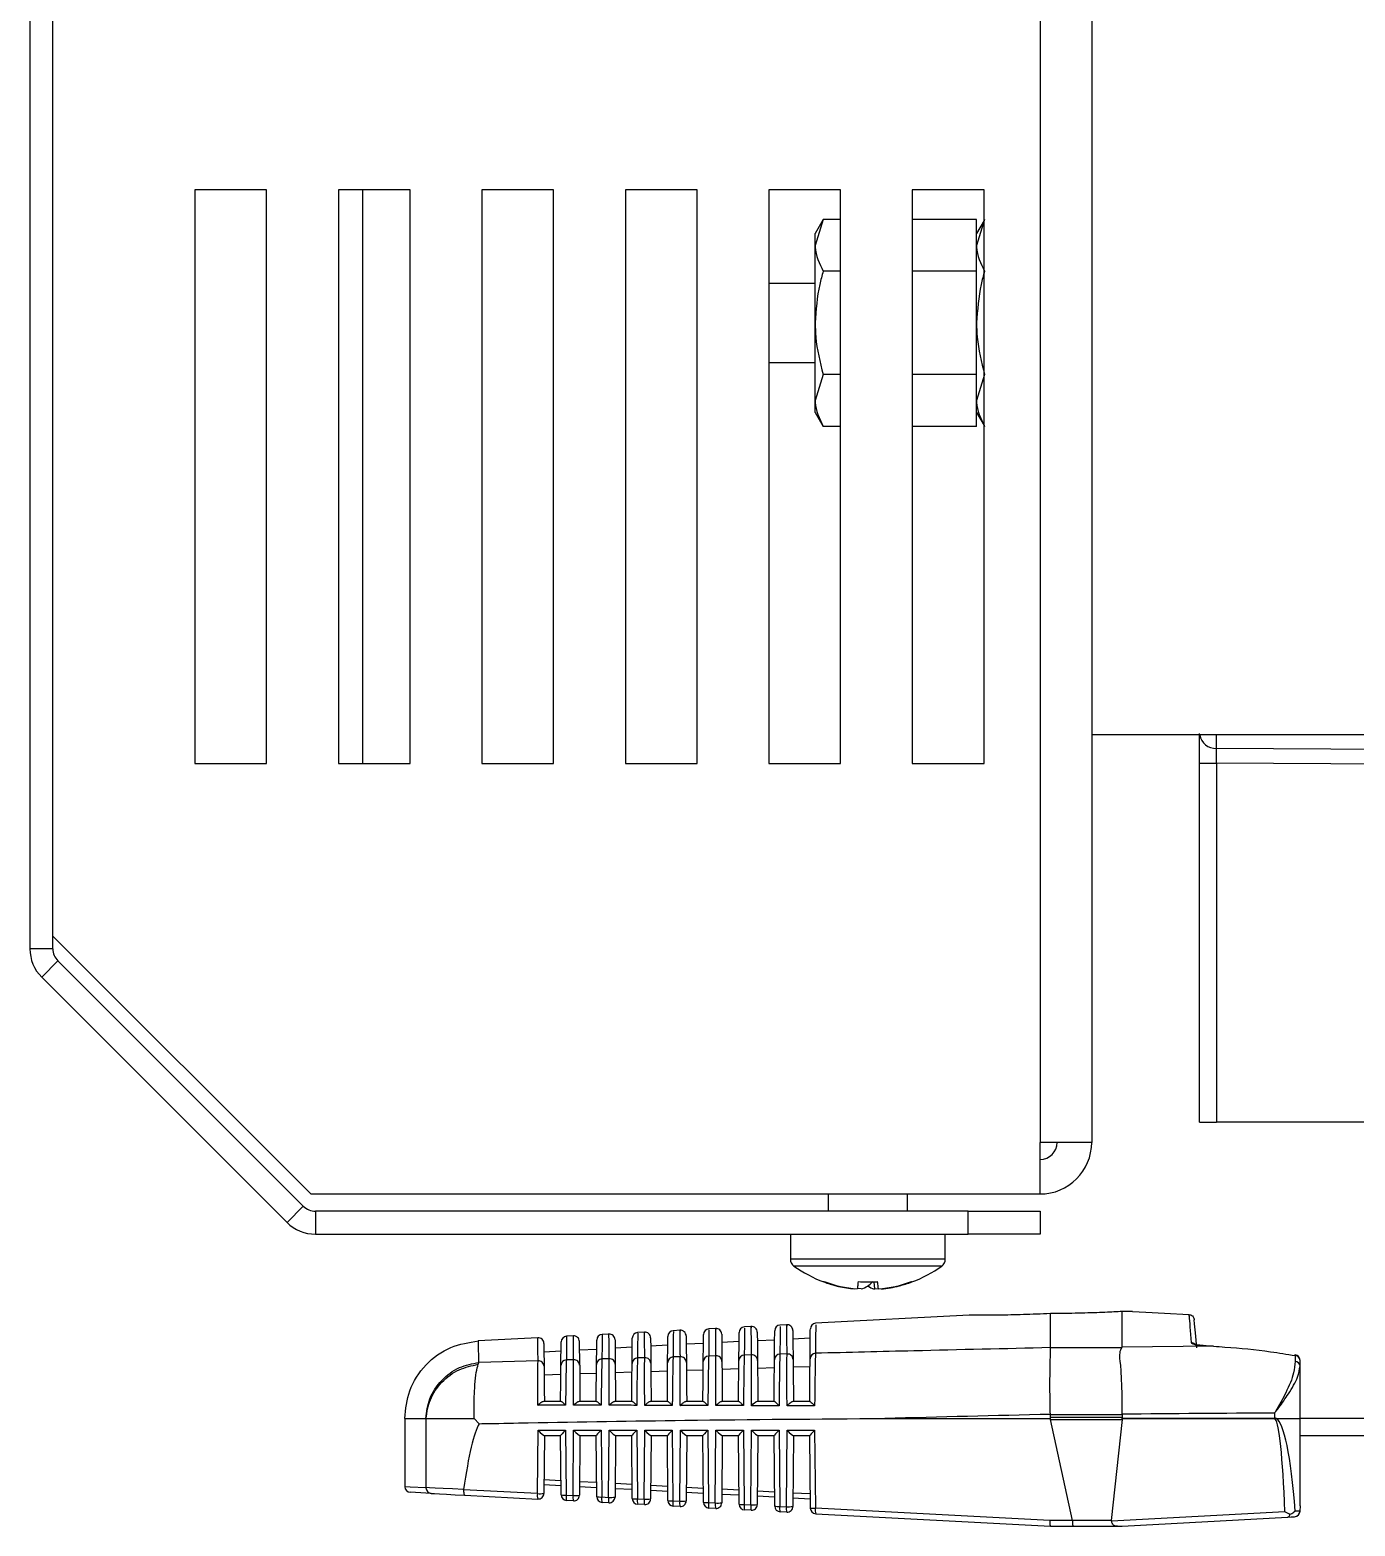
# Model space of a CAD drawing. Extents: x 8 to 113, y 0 to 87.
# Drawn here: x 43.27 to 45.579, y 73.696 to 76.304 of the extents above; entities that cross this region are included whole.
import ezdxf

# ---------------------------------------------------------------- set-up
doc = ezdxf.new("R2010")
doc.units = 0
doc.header["$MEASUREMENT"] = 0
doc.layers.add('OBJECT', color=7, linetype='CONTINUOUS')

msp = doc.modelspace()

# ---------------------------------------------------------------- linework, layer by layer
at = {"layer": 'OBJECT'}
for p, q in [((45.0303, 78.1852), (45.0303, 74.3652)), ((45.1203, 78.1852), (45.1203, 74.3652)), ((43.2703, 77.8077), (43.2703, 74.7026)), ((43.3103, 74.7026), (43.3103, 77.8077)), ((43.6828, 76.0252), (43.5578, 76.0252)), ((43.5578, 76.0252), (43.5578, 75.0252)), ((43.6828, 75.0252), (43.6828, 76.0252)), ((43.9328, 76.0252), (43.8078, 76.0252)), ((43.8078, 76.0252), (43.8078, 75.0252)), ((43.8503, 75.0252), (43.8503, 76.0252)), ((43.9328, 75.0252), (43.9328, 76.0252)), ((44.1828, 76.0252), (44.0578, 76.0252)), ((44.0578, 76.0252), (44.0578, 75.0252)), ((44.1828, 75.0252), (44.1828, 76.0252)), ((44.4328, 76.0252), (44.3078, 76.0252)), ((44.3078, 76.0252), (44.3078, 75.0252)), ((44.4328, 75.0252), (44.4328, 76.0252)), ((44.5578, 76.0252), (44.5578, 75.0252)), ((44.6828, 76.0252), (44.5578, 76.0252)), ((44.6828, 75.0252), (44.6828, 76.0252)), ((44.8078, 76.0252), (44.8078, 75.0252)), ((44.9328, 76.0252), (44.8078, 76.0252)), ((44.9328, 75.0252), (44.9328, 76.0252)), ((44.6524, 75.9733), (44.6384, 75.9492)), ((44.6524, 75.9733), (44.6384, 75.9283)), ((44.6828, 75.9733), (44.6524, 75.9733)), ((44.9197, 75.9733), (44.8078, 75.9733)), ((44.9197, 75.8832), (44.9197, 75.9733)), ((44.9336, 75.9733), (44.9197, 75.9283)), ((44.9328, 75.9719), (44.9197, 75.9492)), ((44.6384, 75.9283), (44.6384, 75.9492)), ((44.6384, 75.7932), (44.6384, 75.9283)), ((44.6828, 75.8832), (44.6524, 75.8832)), ((44.9197, 75.8832), (44.8078, 75.8832)), ((44.9197, 75.7031), (44.9197, 75.8832)), ((44.6384, 75.8622), (44.5578, 75.8622)), ((44.6384, 75.6581), (44.6384, 75.7932)), ((44.5578, 75.7242), (44.6384, 75.7242)), ((44.6524, 75.7031), (44.6384, 75.6581)), ((44.6828, 75.7031), (44.6524, 75.7031)), ((44.9197, 75.7031), (44.8078, 75.7031)), ((44.9197, 75.613), (44.9197, 75.7031)), ((44.9336, 75.7031), (44.9197, 75.6581)), ((44.6384, 75.6372), (44.6384, 75.6581)), ((44.6384, 75.6372), (44.6524, 75.613)), ((44.9197, 75.6372), (44.9328, 75.6144)), ((44.6828, 75.613), (44.6524, 75.613)), ((44.9197, 75.613), (44.8078, 75.613)), ((46.8083, 75.0752), (45.1203, 75.0752)), ((45.3378, 75.0519), (45.3378, 75.0752)), ((45.3378, 75.0519), (45.6555, 75.0502)), ((43.5578, 75.0252), (43.6828, 75.0252)), ((43.8078, 75.0252), (43.9328, 75.0252)), ((44.0578, 75.0252), (44.1828, 75.0252)), ((44.3078, 75.0252), (44.4328, 75.0252)), ((44.5578, 75.0252), (44.6828, 75.0252)), ((44.8078, 75.0252), (44.9328, 75.0252)), ((45.3083, 75.026), (45.3375, 75.026)), ((45.3083, 74.4002), (45.3083, 75.026)), ((45.6542, 75.0244), (45.3375, 75.026)), ((45.3375, 75.026), (45.3375, 74.4002)), ((43.3103, 74.7243), (43.7595, 74.2752)), ((43.3103, 74.7026), (43.2703, 74.7026)), ((43.3191, 74.6814), (43.2908, 74.6531)), ((43.7465, 74.2539), (43.3191, 74.6814)), ((43.2908, 74.6531), (43.7183, 74.2257)), ((45.3083, 74.4002), (45.3375, 74.4002)), ((45.6503, 74.4002), (45.3375, 74.4002)), ((45.0303, 74.2752), (45.0303, 74.3652)), ((45.1203, 74.3652), (45.0303, 74.3652)), ((43.7595, 74.2752), (45.0303, 74.2752)), ((44.6613, 74.2752), (44.6613, 74.2452)), ((44.7993, 74.2452), (44.7993, 74.2752)), ((43.7465, 74.2539), (43.7183, 74.2257)), ((43.7678, 74.2452), (43.7678, 74.2052)), ((44.9053, 74.2452), (43.7678, 74.2452)), ((44.9053, 74.2052), (44.9053, 74.2452)), ((44.9053, 74.2452), (45.0303, 74.2452)), ((45.0303, 74.2452), (45.0303, 74.2052)), ((43.7678, 74.2052), (44.9053, 74.2052)), ((44.5953, 74.2052), (44.5953, 74.1618)), ((44.8653, 74.1618), (44.8653, 74.2052)), ((45.0303, 74.2052), (44.9053, 74.2052)), ((44.8653, 74.1618), (44.5953, 74.1618)), ((44.8591, 74.1496), (44.6016, 74.1496)), ((44.707, 74.1097), (44.7071, 74.1101)), ((44.7189, 74.1097), (44.712, 74.1104)), ((44.741, 74.1221), (44.7417, 74.1097)), ((44.7417, 74.1097), (44.7486, 74.1104)), ((44.7536, 74.1097), (44.7559, 74.1104)), ((44.7536, 74.1097), (44.7536, 74.1101)), ((44.9069, 74.064), (44.6393, 74.05)), ((45.0483, 74.0074), (45.0483, 74.0669)), ((45.1733, 74.008), (45.1733, 74.0704)), ((45.1912, 74.0705), (45.1911, 74.0705)), ((45.2897, 74.0651), (45.2897, 74.0651)), ((44.2173, 74.0279), (44.2053, 74.0273)), ((44.2792, 74.0312), (44.2673, 74.0305)), ((44.3412, 74.0344), (44.3293, 74.0338)), ((44.4031, 74.0376), (44.3913, 74.037)), ((44.4651, 74.0409), (44.4533, 74.0403)), ((44.527, 74.0441), (44.5153, 74.0435)), ((44.589, 74.0474), (44.5773, 74.0468)), ((44.1553, 74.0247), (44.0513, 74.0192)), ((44.1659, 74.0002), (44.1957, 74.0018)), ((44.1955, 73.9763), (44.1959, 74.0174)), ((44.2282, 73.9767), (44.2278, 74.018)), ((44.2279, 74.0035), (44.2577, 74.005)), ((44.32, 74.0083), (44.2897, 74.0067)), ((44.382, 74.0115), (44.3517, 74.0099)), ((44.444, 74.0148), (44.4137, 74.0132)), ((44.506, 74.018), (44.4756, 74.0165)), ((44.5378, 74.0197), (44.5679, 74.0213)), ((44.5997, 74.023), (44.6299, 74.0245)), ((45.0483, 74.0073), (45.0483, 74.0074)), ((45.1728, 74.0073), (45.0483, 74.0073)), ((45.1733, 74.008), (45.1728, 74.0073)), ((45.3325, 74.0099), (45.1733, 74.008)), ((45.3144, 74.0108), (45.3144, 74.0111)), ((45.3144, 74.0108), (45.3325, 74.0099)), ((45.3325, 74.0099), (45.3326, 74.0101)), ((44.0513, 73.9784), (44.0527, 73.9817)), ((44.1556, 73.9847), (44.0527, 73.9817)), ((44.2176, 73.9864), (44.205, 73.9861)), ((44.2796, 73.9881), (44.267, 73.9878)), ((44.3416, 73.9898), (44.329, 73.9895)), ((44.4036, 73.9915), (44.391, 73.9912)), ((44.4656, 73.9931), (44.453, 73.9928)), ((44.5276, 73.9948), (44.515, 73.9944)), ((44.5895, 73.9964), (44.5771, 73.996)), ((44.6295, 73.9742), (44.6002, 73.9733)), ((45.4747, 73.9937), (45.475, 73.9832)), ((45.4833, 73.9757), (45.4833, 73.9853)), ((45.4833, 73.884), (45.4833, 73.9757)), ((44.1954, 73.9605), (44.1663, 73.9596)), ((44.2574, 73.9625), (44.2283, 73.9616)), ((44.3194, 73.9645), (44.2903, 73.9636)), ((44.3814, 73.9665), (44.3522, 73.9655)), ((44.4434, 73.9684), (44.4142, 73.9675)), ((44.5054, 73.9703), (44.4762, 73.9694)), ((44.5675, 73.9723), (44.5382, 73.9713)), ((44.1655, 73.914), (44.1952, 73.914)), ((44.2276, 73.914), (44.2572, 73.914)), ((44.2896, 73.914), (44.3192, 73.914)), ((44.3517, 73.914), (44.3811, 73.914)), ((44.4138, 73.914), (44.4431, 73.914)), ((44.4758, 73.914), (44.5051, 73.914)), ((44.5379, 73.914), (44.5671, 73.914)), ((44.6, 73.914), (44.629, 73.914)), ((43.9233, 73.8844), (43.9233, 73.7653)), ((43.9599, 73.884), (43.9604, 73.884)), ((43.9604, 73.884), (43.9604, 73.7634)), ((44.0441, 73.884), (44.0532, 73.8749)), ((44.7597, 73.884), (45.0482, 73.884)), ((45.0483, 73.8907), (45.1733, 73.8907)), ((45.0483, 73.8855), (45.0483, 73.8907)), ((45.1733, 73.8855), (45.0483, 73.8855)), ((45.0487, 73.8824), (45.1732, 73.8824)), ((45.0869, 73.7062), (45.0487, 73.8824)), ((45.1732, 73.8824), (45.1545, 73.7062)), ((45.1733, 73.8907), (45.1733, 73.8855)), ((45.1733, 73.8832), (45.1733, 73.8847)), ((45.1733, 73.8847), (45.4389, 73.8847)), ((45.4388, 73.8832), (45.1733, 73.8832)), ((45.4389, 73.8932), (45.4389, 73.8847)), ((45.4419, 73.884), (45.4833, 73.884)), ((45.4833, 73.7317), (45.4833, 73.884)), ((45.6648, 73.884), (45.4833, 73.884)), ((44.1546, 73.7531), (44.1556, 73.8634)), ((44.1556, 73.8634), (44.2036, 73.8634)), ((44.1667, 73.854), (44.1658, 73.7535)), ((44.195, 73.854), (44.1665, 73.854)), ((44.1958, 73.7509), (44.195, 73.854)), ((44.2036, 73.8634), (44.2046, 73.7504)), ((44.2166, 73.7498), (44.2176, 73.8634)), ((44.2176, 73.8634), (44.2656, 73.8634)), ((44.2287, 73.854), (44.2278, 73.7502)), ((44.257, 73.854), (44.2285, 73.854)), ((44.2579, 73.7476), (44.257, 73.854)), ((44.2656, 73.8634), (44.2667, 73.7472)), ((44.2785, 73.7465), (44.2796, 73.8634)), ((44.2796, 73.8634), (44.3276, 73.8634)), ((44.2907, 73.854), (44.2898, 73.747)), ((44.319, 73.854), (44.2905, 73.854)), ((44.3199, 73.7443), (44.319, 73.854)), ((44.3276, 73.8634), (44.3287, 73.7439)), ((44.3405, 73.7433), (44.3416, 73.8634)), ((44.3416, 73.8634), (44.3896, 73.8634)), ((44.3527, 73.854), (44.3517, 73.7437)), ((44.381, 73.854), (44.3525, 73.854)), ((44.3819, 73.741), (44.381, 73.854)), ((44.3896, 73.8634), (44.3907, 73.7406)), ((44.4025, 73.74), (44.4036, 73.8634)), ((44.4036, 73.8634), (44.4516, 73.8634)), ((44.4147, 73.854), (44.4137, 73.7404)), ((44.443, 73.854), (44.4145, 73.854)), ((44.444, 73.7378), (44.443, 73.854)), ((44.4516, 73.8634), (44.4527, 73.7373)), ((44.4645, 73.7367), (44.4656, 73.8634)), ((44.4656, 73.8634), (44.5136, 73.8634)), ((44.4767, 73.854), (44.4757, 73.7372)), ((44.505, 73.854), (44.4765, 73.854)), ((44.506, 73.7345), (44.505, 73.854)), ((44.5136, 73.8634), (44.5148, 73.7341)), ((44.5264, 73.7334), (44.5276, 73.8634)), ((44.5276, 73.8634), (44.5756, 73.8634)), ((44.5387, 73.854), (44.5377, 73.7339)), ((44.567, 73.854), (44.5385, 73.854)), ((44.568, 73.7312), (44.567, 73.854)), ((44.5756, 73.8634), (44.5768, 73.7308)), ((44.5884, 73.7302), (44.5896, 73.8634)), ((44.5896, 73.8634), (44.6376, 73.8634)), ((44.6007, 73.854), (44.5996, 73.7306)), ((44.629, 73.854), (44.6005, 73.854)), ((44.6301, 73.7279), (44.629, 73.854)), ((44.6376, 73.8634), (44.6388, 73.7275)), ((45.6648, 73.854), (45.4833, 73.854)), ((44.1957, 73.7665), (44.1659, 73.7681)), ((44.166, 73.7775), (44.1956, 73.7759)), ((44.2577, 73.7632), (44.2279, 73.7648)), ((44.228, 73.7742), (44.2577, 73.7727)), ((44.29, 73.771), (44.3197, 73.7694)), ((44.3519, 73.7677), (44.3817, 73.7661)), ((44.4139, 73.7644), (44.4437, 73.7628)), ((44.0259, 73.7599), (44.026, 73.7602)), ((44.1546, 73.7531), (44.0259, 73.7599)), ((44.0283, 73.7503), (44.1553, 73.7436)), ((44.2046, 73.7504), (44.2166, 73.7498)), ((44.2173, 73.7403), (44.2053, 73.741)), ((44.2667, 73.7472), (44.2785, 73.7465)), ((44.3198, 73.76), (44.2899, 73.7615)), ((44.3287, 73.7439), (44.3405, 73.7433)), ((44.3818, 73.7567), (44.3519, 73.7583)), ((44.3907, 73.7406), (44.4025, 73.74)), ((44.4438, 73.7534), (44.4138, 73.755)), ((44.5059, 73.7501), (44.4758, 73.7517)), ((44.4759, 73.7611), (44.5058, 73.7596)), ((44.5679, 73.7469), (44.5378, 73.7485)), ((44.5379, 73.7579), (44.5678, 73.7563)), ((44.5998, 73.7546), (44.6298, 73.753)), ((44.6299, 73.7436), (44.5998, 73.7452)), ((44.2792, 73.7371), (44.2674, 73.7377)), ((44.3412, 73.7338), (44.3294, 73.7344)), ((44.4032, 73.7305), (44.3914, 73.7311)), ((44.4527, 73.7373), (44.4645, 73.7367)), ((44.4652, 73.7273), (44.4534, 73.7279)), ((44.5148, 73.7341), (44.5264, 73.7334)), ((44.5271, 73.724), (44.5155, 73.7246)), ((44.5768, 73.7308), (44.5884, 73.7302)), ((44.5891, 73.7207), (44.5775, 73.7213)), ((45.0474, 73.7059), (44.6388, 73.7275)), ((44.6395, 73.718), (45.0483, 73.6965)), ((45.4569, 73.7212), (45.1547, 73.7048)), ((45.1733, 73.6965), (45.4616, 73.7121)), ((45.4833, 73.7317), (45.4832, 73.7227)), ((45.0869, 73.7059), (45.0474, 73.7059)), ((45.0483, 73.6965), (45.0875, 73.6965)), ((45.0483, 73.6965), (45.0483, 73.6965)), ((45.1545, 73.7062), (45.0869, 73.7062)), ((45.0875, 73.6965), (45.165, 73.6965)), ((45.165, 73.6965), (45.1733, 73.6965))]:
    msp.add_line(p, q, dxfattribs=at)
at = {"layer": 'OBJECT', "flags": 128}
for points in [[(44.6539, 74.1222), (44.6551, 74.122), (44.6552, 74.122)], [(44.7132, 74.1225), (44.713, 74.12), (44.7128, 74.1178), (44.7126, 74.1158), (44.7124, 74.1141), (44.7123, 74.1126), (44.7121, 74.1114), (44.712, 74.1104), (44.712, 74.1097)], [(44.7431, 74.1222), (44.7471, 74.122), (44.7475, 74.122)], [(44.7487, 74.1097), (44.7486, 74.1104), (44.7485, 74.1114), (44.7484, 74.1126), (44.7482, 74.1141), (44.7481, 74.1158), (44.7479, 74.1178), (44.7477, 74.12), (44.7474, 74.1225)], [(44.8066, 74.1225), (44.8068, 74.1222), (44.8069, 74.122), (44.807, 74.1219), (44.807, 74.1219)], [(45.1912, 74.0705), (45.2144, 74.0692), (45.2473, 74.0674), (45.2897, 74.0651)], [(45.3034, 74.0073), (45.3011, 74.033), (45.2997, 74.0492), (45.2991, 74.056)], [(44.3815, 73.9815), (44.3818, 74.0107), (44.3819, 74.0253), (44.3819, 74.0271)], [(44.4137, 74.0278), (44.4137, 74.0259), (44.4139, 74.0112), (44.4141, 73.9818)], [(44.4436, 73.9831), (44.4438, 74.0133), (44.4439, 74.0285), (44.444, 74.0304)], [(44.4757, 74.031), (44.4757, 74.0291), (44.4758, 74.0138), (44.4761, 73.9835)], [(44.5056, 73.9848), (44.5058, 74.016), (44.506, 74.0317), (44.506, 74.0336)], [(44.5376, 74.0342), (44.5377, 74.0323), (44.5378, 74.0165), (44.5381, 73.9851)], [(44.5676, 73.9864), (44.5679, 74.0187), (44.568, 74.0349), (44.568, 74.0369)], [(44.5996, 74.0375), (44.5996, 74.0355), (44.5998, 74.0192), (44.6001, 73.9867)], [(44.6296, 73.9879), (44.6299, 74.0213), (44.63, 74.038), (44.6301, 74.0401)], [(44.1658, 74.0148), (44.1658, 74.0148), (44.1659, 74.0048), (44.1662, 73.9749)], [(44.2575, 73.9781), (44.2578, 74.01), (44.2579, 74.0206)], [(44.2898, 74.0213), (44.2898, 74.0213), (44.2899, 74.0105), (44.2901, 73.9784)], [(44.3195, 73.9798), (44.3198, 74.008), (44.3199, 74.0221), (44.3199, 74.0239)], [(44.3517, 74.0245), (44.3518, 74.0227), (44.3519, 74.0085), (44.3521, 73.9801)], [(45.3326, 74.0101), (45.3198, 74.0108), (45.3144, 74.0111)], [(43.9233, 73.7653), (43.9326, 73.7649), (43.9604, 73.7634)], [(43.9697, 73.7534), (43.942, 73.7549), (43.9328, 73.7554)], [(44.026, 73.7602), (44.0068, 73.7612), (43.9901, 73.762), (43.9765, 73.7626), (43.9665, 73.7631), (43.9604, 73.7634)], [(43.9697, 73.7534), (43.9752, 73.7531), (43.9841, 73.7527), (43.9963, 73.752), (44.0112, 73.7512), (44.0283, 73.7503)], [(45.4616, 73.7121), (45.4679, 73.7124), (45.472, 73.7127), (45.4738, 73.7128)], [(45.4832, 73.7227), (45.482, 73.7227), (45.4792, 73.7226), (45.475, 73.7224)]]:
    msp.add_lwpolyline(points, dxfattribs=at)
at = {"layer": 'OBJECT'}
for centre, radius, start, end in [((45.3365, 75.0803), 0.0285, 190.4558, 272.6616), ((43.3403, 74.7026), 0.07, 180, 225), ((43.3403, 74.7026), 0.03, 180, 225), ((45.0303, 74.3652), 0.03, 270, 0), ((45.0303, 74.3652), 0.09, 270, 0), ((43.7678, 74.2752), 0.03, 225, 270), ((43.7678, 74.2752), 0.07, 225, 270), ((44.6103, 74.1618), 0.015, 180, 234.3318), ((44.8503, 74.1618), 0.015, 305.6682, 0), ((44.7303, 74.329), 0.2208, 234.3318, 249.6689), ((44.7303, 74.329), 0.2208, 290.3311, 305.6682), ((44.7241, 74.3048), 0.1959, 248.588, 264.9806), ((44.758, 74.0368), 0.1347, 140.4853, 140.7846), ((44.7303, 74.329), 0.2208, 249.6689, 255.6104), ((44.7303, 74.3306), 0.2216, 249.8784, 265.2556), ((44.7303, 74.3917), 0.2698, 266.3608, 273.6392), ((44.7061, 74.1518), 0.044, 286.9535, 318.1957), ((44.7508, 74.1436), 0.0352, 234.3289, 254.9799), ((44.7303, 74.3306), 0.2216, 274.7445, 290.1216), ((44.7365, 74.3051), 0.1962, 275.0254, 284.385), ((44.7303, 74.329), 0.2208, 284.3896, 290.3311), ((44.2059, 74.0173), 0.01, 93.2409, 179.5), ((44.2178, 74.0179), 0.01, 0.5, 93.317), ((44.2679, 74.0205), 0.01, 93.6143, 179.5), ((44.2798, 74.0212), 0.01, 0.5, 93.6897), ((44.3299, 74.0238), 0.01, 93.9863, 179.5), ((44.3417, 74.0244), 0.01, 0.5, 94.0611), ((44.3919, 74.027), 0.01, 94.357, 179.5), ((44.4037, 74.0277), 0.01, 0.5, 94.4312), ((44.454, 74.0303), 0.01, 94.7262, 179.5), ((44.4657, 74.0309), 0.01, 0.5, 94.7997), ((44.516, 74.0335), 0.01, 95.0939, 179.5), ((44.5276, 74.0342), 0.01, 0.5, 95.1668), ((44.578, 74.0368), 0.01, 95.4601, 179.5), ((44.5896, 74.0374), 0.01, 0.5, 95.5324), ((44.6401, 74.04), 0.01, 95.8247, 179.5), ((44.1558, 74.0147), 0.01, 0.5, 93.0138), ((45.2935, 74.0061), 0.0101, 48.8415, 87.3961), ((44.1562, 73.9748), 0.00992, 1.0585, 93.4976), ((44.2054, 73.9762), 0.00989, 92.4144, 178.9965), ((44.2182, 73.9765), 0.00992, 1.0799, 93.5151), ((44.2674, 73.9779), 0.00989, 92.3909, 178.9811), ((44.2802, 73.9782), 0.00991, 1.1004, 93.5334), ((44.3294, 73.9796), 0.00989, 92.3686, 178.9627), ((44.3422, 73.9799), 0.00991, 1.1212, 93.5523), ((44.3914, 73.9813), 0.00988, 92.3468, 178.9447), ((44.4042, 73.9816), 0.00991, 1.1439, 93.571), ((44.4534, 73.9829), 0.00988, 92.3282, 178.9225), ((44.4662, 73.9833), 0.00991, 1.1663, 93.5901), ((44.5154, 73.9846), 0.00987, 92.3034, 178.9057), ((44.5282, 73.9849), 0.0099, 1.1871, 93.6091), ((44.5775, 73.9862), 0.00987, 92.2821, 178.8852), ((44.5902, 73.9865), 0.0099, 1.212, 93.6258), ((44.6395, 73.9877), 0.00987, 92.2596, 178.8651), ((45.464, 73.9959), 0.011, 348.4515, 356.4001), ((45.4743, 73.9846), 0.00906, 4.3624, 87.1848), ((45.4733, 73.9853), 0.01, 0, 80.7454), ((45.4748, 73.9746), 0.00857, 7.228, 88.6428), ((45.3199, 73.8848), 0.1189, 359.2258, 359.9861), ((45.3472, 73.974), 0.1307, 315.4909, 316.4532), ((43.9333, 73.7653), 0.01, 183.5738, 266.9774), ((43.9703, 73.7633), 0.00991, 179.4484, 266.5254), ((44.1747, 73.7498), 0.0204, 170.7255, 197.6145), ((44.1581, 73.8075), 0.0546, 266.3209, 278.1315), ((44.1558, 73.7536), 0.01, 266.9774, 359.5), ((44.2023, 73.7914), 0.041, 261.0008, 273.3128), ((44.2058, 73.751), 0.01, 180.5, 266.9774), ((44.2248, 73.7471), 0.0204, 170.7255, 197.6145), ((44.2367, 73.7465), 0.0204, 170.7154, 197.6246), ((44.2201, 73.8042), 0.0546, 266.321, 278.1314), ((44.2178, 73.7503), 0.01, 266.9774, 359.5), ((44.2643, 73.7881), 0.041, 260.999, 273.3164), ((44.2679, 73.7477), 0.01, 180.5, 266.9774), ((44.2868, 73.7439), 0.0204, 170.7199, 197.6164), ((44.2987, 73.7432), 0.0204, 170.7192, 197.6172), ((44.282, 73.801), 0.0546, 266.3213, 278.131), ((44.2798, 73.7471), 0.01, 266.9774, 359.5), ((44.3263, 73.7848), 0.041, 261.0008, 273.3128), ((44.3299, 73.7444), 0.01, 180.5, 266.9774), ((44.3488, 73.7406), 0.0204, 170.7255, 197.6145), ((44.3607, 73.74), 0.0204, 170.7192, 197.6172), ((44.344, 73.7977), 0.0546, 266.3215, 278.1309), ((44.3417, 73.7438), 0.01, 266.9774, 359.5), ((44.3883, 73.7815), 0.041, 260.999, 273.3164), ((44.3919, 73.7411), 0.01, 180.5, 266.9774), ((44.4108, 73.7373), 0.0204, 170.7195, 197.6168), ((44.4226, 73.7367), 0.0204, 170.7255, 197.6145), ((44.406, 73.7944), 0.0546, 266.3209, 278.1315), ((44.4037, 73.7405), 0.01, 266.9774, 359.5), ((44.4504, 73.7783), 0.041, 261.0025, 273.313), ((44.454, 73.7379), 0.01, 180.5, 266.9774), ((44.4729, 73.734), 0.0204, 170.7255, 197.6145), ((44.4846, 73.7334), 0.0204, 170.7192, 197.6172), ((44.468, 73.7912), 0.0546, 266.321, 278.1314), ((44.4657, 73.7372), 0.01, 266.9774, 359.5), ((44.5124, 73.775), 0.041, 261.0006, 273.313), ((44.516, 73.7346), 0.01, 180.5, 266.9774), ((44.5349, 73.7308), 0.0204, 170.7195, 197.6169), ((44.5466, 73.7302), 0.0204, 170.7192, 197.6172), ((44.5299, 73.7879), 0.0546, 266.3213, 278.131), ((44.5277, 73.734), 0.01, 266.9774, 359.5), ((44.5744, 73.7717), 0.041, 261.0025, 273.313), ((44.578, 73.7313), 0.01, 180.5, 266.9774), ((44.5969, 73.7275), 0.0204, 170.7255, 197.6145), ((44.6085, 73.7269), 0.0204, 170.7255, 197.6145), ((44.5919, 73.7846), 0.0545, 266.3185, 278.1339), ((44.5896, 73.7307), 0.01, 266.9774, 359.5), ((44.6365, 73.7684), 0.041, 261.0006, 273.313), ((44.64, 73.728), 0.01, 180.5, 266.9774), ((44.659, 73.7242), 0.0204, 170.7192, 197.6172), ((45.4732, 73.7227), 0.00999, 273.1446, 0.05), ((45.4733, 73.7227), 0.01, 273.1059, 359.191), ((45.4826, 73.7226), 0.00067, 359.4951, 11.6551)]:
    msp.add_arc(centre, radius, start, end, dxfattribs=at)
for centre, major_axis, ratio, start_param, end_param in [((44.0784, 71.5942), (-0.0147, 2.2897), 0.052015, 0.088802, 0.329915), ((49.0667, 71.8215), (19.0675, 0), 0.111038, 1.783132, 1.798644), ((44.071, 73.8855), (0.9773, 0), 0.122785, 6.270094, 6.283185), ((44.0703, 73.8855), (0.9787, -0.0064), 0.122438, 0.027376, 0.040465), ((44.071, 73.8907), (0.9773, 0), 0.122785, 0, 0.00334), ((45.6215, 73.8855), (0.4485, 0.007), 0.267094, 3.102585, 3.109102), ((45.5311, 71.8215), (7.8848, 0), 0.262774, 1.582496, 1.616187), ((45.6212, 73.8907), (0.4478, 0), 0.267949, 3.137388, 3.141593), ((45.6212, 73.8855), (0.4478, 0), 0.267949, 3.141593, 3.148103), ((45.4311, 73.3137), (0.0078, 0.5695), 0.050872, 6.231217, 6.283881), ((45.4233, 73.3152), (0.0157, 0.5695), 0.101686, 6.233323, 6.285987), ((45.4311, 73.3137), (0.0078, 0.5695), 0.050872, 5.510552, 6.231217), ((45.4233, 73.3152), (0.0157, 0.5695), 0.101686, 5.511659, 6.233323), ((44.1568, 73.864), (-0.00988, 0.00996), 0.087934, 1.536206, 3.054643), ((44.2049, 73.864), (0.00991, 0.00999), 0.035372, 1.658206, 3.106542), ((44.2188, 73.864), (-0.00988, 0.00996), 0.087934, 1.536206, 3.054643), ((44.2669, 73.864), (0.00991, 0.00999), 0.035372, 1.658206, 3.106542), ((44.2808, 73.864), (-0.00988, 0.00996), 0.087934, 1.536206, 3.054643), ((44.3289, 73.864), (0.00991, 0.00999), 0.035372, 1.658206, 3.106542), ((44.3428, 73.864), (-0.00988, 0.00996), 0.087934, 1.536206, 3.054643), ((44.3909, 73.864), (0.00991, 0.00999), 0.035372, 1.658206, 3.106542), ((44.4048, 73.864), (-0.00988, 0.00996), 0.087934, 1.536206, 3.054643), ((44.4529, 73.864), (0.00991, 0.00999), 0.035372, 1.658206, 3.106542), ((44.4668, 73.864), (-0.00988, 0.00996), 0.087934, 1.536206, 3.054643), ((44.5149, 73.864), (0.00991, 0.00999), 0.035372, 1.658206, 3.106542), ((44.5288, 73.864), (-0.00988, 0.00996), 0.087934, 1.536206, 3.054643), ((44.5769, 73.864), (0.00991, 0.00999), 0.035372, 1.658206, 3.106542), ((44.5908, 73.864), (-0.00988, 0.00996), 0.087934, 1.536206, 3.054643), ((44.6389, 73.864), (0.00991, 0.00999), 0.035372, 1.658206, 3.106542), ((45.0486, 73.7065), (0.00026, 0.01), 0.120424, 1.626333, 3.138416), ((45.0053, 73.7065), (0.0816, -0.0005), 0.122438, 0.001196, 0.027376), ((45.0875, 73.7065), (0, 0.01), 0.061163, 1.623156, 3.141593), ((45.1919, 73.7065), (0.0374, 0.0006), 0.267094, 3.109102, 3.249703)]:
    msp.add_ellipse(centre, major_axis=major_axis, ratio=ratio, start_param=start_param, end_param=end_param, dxfattribs=at)
for points, knots in [([(44.6384, 75.9283), (44.6385, 75.9272), (44.6387, 75.912), (44.6458, 75.8971), (44.6524, 75.8832)], [0, 0, 0, 0, 0.070185, 1, 1, 1, 1]), ([(44.9197, 75.9283), (44.9197, 75.9272), (44.9199, 75.912), (44.927, 75.8971), (44.9336, 75.8832)], [0, 0, 0, 0, 0.070185, 1, 1, 1, 1]), ([(44.6524, 75.8832), (44.6503, 75.8757), (44.6421, 75.8463), (44.64, 75.8158), (44.6384, 75.7932)], [0, 0, 0, 0, 0.257551, 1, 1, 1, 1]), ([(44.9336, 75.8832), (44.9315, 75.8757), (44.9234, 75.8463), (44.9213, 75.8158), (44.9197, 75.7932)], [0, 0, 0, 0, 0.257551, 1, 1, 1, 1]), ([(44.6384, 75.7932), (44.6387, 75.785), (44.6394, 75.7545), (44.6469, 75.7248), (44.6524, 75.7031)], [0, 0, 0, 0, 0.268634, 1, 1, 1, 1]), ([(44.9197, 75.7932), (44.9199, 75.785), (44.9207, 75.7545), (44.9282, 75.7248), (44.9336, 75.7031)], [0, 0, 0, 0, 0.268634, 1, 1, 1, 1]), ([(44.6384, 75.6581), (44.6385, 75.657), (44.6387, 75.6418), (44.6458, 75.6269), (44.6524, 75.613)], [0, 0, 0, 0, 0.070185, 1, 1, 1, 1]), ([(44.9197, 75.6581), (44.9197, 75.657), (44.9199, 75.6418), (44.927, 75.6269), (44.9336, 75.613)], [0, 0, 0, 0, 0.070185, 1, 1, 1, 1]), ([(45.3083, 75.026), (45.3083, 75.0312), (45.3083, 75.0416), (45.3083, 75.0561), (45.3083, 75.0689), (45.3083, 75.0748), (45.3083, 75.0778)], [0, 0, 0, 0, 0.2499898, 0.4998146, 0.7501668, 1, 1, 1, 1]), ([(45.3375, 75.026), (45.3375, 75.0286), (45.3375, 75.0338), (45.3376, 75.0411), (45.3377, 75.0474), (45.3378, 75.0504), (45.3378, 75.0519)], [0, 0, 0, 0, 0.249341, 0.49971, 0.74966, 1, 1, 1, 1]), ([(45.0483, 74.0669), (45.0323, 74.0661), (45.0004, 74.0647), (44.9576, 74.0639), (44.9254, 74.0638), (44.907, 74.0639), (44.9069, 74.0639), (44.9069, 74.0639)], [0, 0, 0, 0, 0.213189, 0.426374, 0.63981, 0.854211, 1, 1, 1, 1]), ([(45.1731, 74.0704), (45.164, 74.0699), (45.1457, 74.0689), (45.1036, 74.0674), (45.0694, 74.0669), (45.0509, 74.0669), (45.0483, 74.0669)], [0, 0, 0, 0, 0.315106, 0.632943, 0.949791, 1, 1, 1, 1]), ([(45.1733, 74.0704), (45.1733, 74.0704), (45.1733, 74.0704), (45.1733, 74.0704), (45.1732, 74.0704), (45.1731, 74.0704), (45.1731, 74.0704)], [0, 0, 0, 0, 0.344546, 0.691935, 0.85964, 1, 1, 1, 1]), ([(45.1911, 74.0705), (45.1884, 74.0705), (45.1849, 74.0704), (45.1753, 74.0704), (45.1733, 74.0704)], [0, 0, 0, 0, 0.7918121, 1, 1, 1, 1]), ([(45.2897, 74.0651), (45.2897, 74.065), (45.2897, 74.0645), (45.2902, 74.0589), (45.2923, 74.0353), (45.2939, 74.0162)], [0, 0, 0, 0, 0.045653, 0.228294, 1, 1, 1, 1]), ([(45.2897, 74.0651), (45.2908, 74.065), (45.293, 74.0646), (45.2959, 74.0627), (45.298, 74.0602), (45.2989, 74.0578), (45.2991, 74.0564), (45.2991, 74.056)], [0, 0, 0, 0, 0.235926, 0.471828, 0.707751, 0.925417, 1, 1, 1, 1]), ([(44.2053, 74.027), (44.2053, 74.0255), (44.2053, 74.0223), (44.2051, 73.9983), (44.205, 73.9861)], [0, 0, 0, 0, 0.490665, 1, 1, 1, 1]), ([(44.2176, 73.9864), (44.2176, 73.9877), (44.2176, 73.994), (44.2174, 74.0167), (44.2172, 74.0328), (44.2173, 74.0277), (44.2173, 74.0275)], [0, 0, 0, 0, 0.046684, 0.233452, 0.982381, 1, 1, 1, 1]), ([(44.2674, 74.0299), (44.2673, 74.0285), (44.2673, 74.0256), (44.2671, 74.0007), (44.267, 73.9878)], [0, 0, 0, 0, 0.48119, 1, 1, 1, 1]), ([(44.2796, 73.9881), (44.2796, 73.9894), (44.2795, 73.9959), (44.2793, 74.019), (44.2792, 74.0359), (44.2792, 74.0307), (44.2792, 74.0304)], [0, 0, 0, 0, 0.045813, 0.2290933, 0.9640324, 1, 1, 1, 1]), ([(44.3294, 74.0327), (44.3294, 74.0315), (44.3293, 74.0289), (44.3291, 74.0031), (44.329, 73.9895)], [0, 0, 0, 0, 0.472041, 1, 1, 1, 1]), ([(44.3416, 73.9898), (44.3416, 73.9911), (44.3415, 73.9977), (44.3413, 74.0213), (44.3412, 74.0389), (44.3412, 74.0336), (44.3412, 74.0333)], [0, 0, 0, 0, 0.044973, 0.224892, 0.946348, 1, 1, 1, 1]), ([(44.3914, 74.0356), (44.3914, 74.0345), (44.3914, 74.0322), (44.3911, 74.0055), (44.391, 73.9912)], [0, 0, 0, 0, 0.463198, 1, 1, 1, 1]), ([(44.4036, 73.9915), (44.4036, 73.9928), (44.4035, 73.9995), (44.4033, 74.0236), (44.4031, 74.0419), (44.4032, 74.0366), (44.4032, 74.0361)], [0, 0, 0, 0, 0.044163, 0.220841, 0.929294, 1, 1, 1, 1]), ([(44.4534, 74.0385), (44.4534, 74.0376), (44.4534, 74.0356), (44.4532, 74.0079), (44.453, 73.9928)], [0, 0, 0, 0, 0.454645, 1, 1, 1, 1]), ([(44.4656, 73.9931), (44.4656, 73.9945), (44.4655, 74.0013), (44.4653, 74.0259), (44.4651, 74.045), (44.4652, 74.0396), (44.4652, 74.039)], [0, 0, 0, 0, 0.0433812, 0.2169305, 0.9128348, 1, 1, 1, 1]), ([(44.5155, 74.0413), (44.5154, 74.0406), (44.5154, 74.0389), (44.5152, 74.0103), (44.515, 73.9944)], [0, 0, 0, 0, 0.446366, 1, 1, 1, 1]), ([(44.5276, 73.9948), (44.5275, 73.9961), (44.5275, 74.003), (44.5273, 74.0281), (44.5271, 74.048), (44.5271, 74.0426), (44.5271, 74.0419)], [0, 0, 0, 0, 0.0426261, 0.2131545, 0.896941, 1, 1, 1, 1]), ([(44.5775, 74.0442), (44.5775, 74.0436), (44.5775, 74.0423), (44.5772, 74.0127), (44.5771, 73.996)], [0, 0, 0, 0, 0.438347, 1, 1, 1, 1]), ([(44.5895, 73.9964), (44.5895, 73.9978), (44.5895, 74.0048), (44.5892, 74.0303), (44.5891, 74.051), (44.5891, 74.0456), (44.5891, 74.0447)], [0, 0, 0, 0, 0.041896, 0.209506, 0.881584, 1, 1, 1, 1]), ([(44.6395, 74.0471), (44.6395, 74.0466), (44.6395, 74.0456), (44.6392, 74.015), (44.6391, 73.9976)], [0, 0, 0, 0, 0.4305753, 1, 1, 1, 1]), ([(43.9233, 73.884), (43.9251, 73.9005), (43.9288, 73.9348), (43.9582, 73.9794), (44.0012, 74.0111), (44.0353, 74.0166), (44.0517, 74.0192)], [0, 0, 0, 0, 0.240773, 0.500001, 0.759226, 1, 1, 1, 1]), ([(44.0527, 73.9817), (44.0524, 73.9926), (44.0518, 74.0145), (44.0517, 74.0176), (44.0517, 74.0192)], [0, 0, 0, 0, 0.496376, 1, 1, 1, 1]), ([(44.1556, 73.9847), (44.1556, 73.9859), (44.1556, 73.9921), (44.1554, 74.0153), (44.1553, 74.0205), (44.1553, 74.0246)], [0, 0, 0, 0, 0.047591, 0.237986, 1, 1, 1, 1]), ([(45.0483, 74.0074), (44.969, 74.0055), (44.8326, 74.0024), (44.6962, 73.999), (44.6391, 73.9976)], [0, 0, 0, 0, 0.58145, 1, 1, 1, 1]), ([(45.0483, 73.8911), (45.048, 73.9046), (45.0475, 73.9316), (45.0477, 73.9672), (45.0485, 73.9946), (45.0484, 74.0032), (45.0483, 74.0073)], [0, 0, 0, 0, 0.253583, 0.507165, 0.760847, 1, 1, 1, 1]), ([(45.1733, 73.8912), (45.1734, 73.8964), (45.1736, 73.915), (45.1728, 73.946), (45.1712, 73.9781), (45.1681, 73.9986), (45.1715, 74.0049), (45.1728, 74.0073)], [0, 0, 0, 0, 0.097508, 0.351331, 0.599305, 0.843154, 1, 1, 1, 1]), ([(45.2939, 74.0162), (45.2942, 74.0157), (45.2948, 74.0147), (45.2985, 74.0132), (45.3038, 74.0119), (45.3095, 74.0111), (45.3131, 74.0109), (45.3144, 74.0108)], [0, 0, 0, 0, 0.21906, 0.438021, 0.659216, 0.880003, 1, 1, 1, 1]), ([(45.3144, 74.0111), (45.3125, 74.0112), (45.3086, 74.0115), (45.3039, 74.0123), (45.3011, 74.013), (45.2999, 74.0135), (45.2999, 74.0135), (45.2999, 74.0135)], [0, 0, 0, 0, 0.271923, 0.563055, 0.781759, 0.936426, 1, 1, 1, 1]), ([(45.3325, 74.0099), (45.3392, 74.0094), (45.3725, 74.0073), (45.42, 74.0026), (45.4605, 73.996), (45.4747, 73.9937)], [0, 0, 0, 0, 0.139684, 0.698664, 1, 1, 1, 1]), ([(43.9599, 73.884), (43.9615, 73.8957), (43.9648, 73.92), (43.9863, 73.9518), (44.0169, 73.9749), (44.0411, 73.9795), (44.0527, 73.9817)], [0, 0, 0, 0, 0.2411708, 0.4999999, 0.7588284, 1, 1, 1, 1]), ([(43.9604, 73.884), (43.9621, 73.8951), (43.9658, 73.9181), (43.9868, 73.9485), (44.0166, 73.9709), (44.04, 73.9759), (44.0513, 73.9784)], [0, 0, 0, 0, 0.241561, 0.5, 0.758437, 1, 1, 1, 1]), ([(44.0441, 73.884), (44.0441, 73.8947), (44.0441, 73.916), (44.0456, 73.9436), (44.0479, 73.966), (44.0502, 73.9742), (44.0513, 73.9784)], [0, 0, 0, 0, 0.2499997, 0.4999993, 0.7500001, 1, 1, 1, 1]), ([(44.1555, 73.9073), (44.1555, 73.9095), (44.1555, 73.918), (44.1554, 73.9379), (44.1553, 73.9631), (44.1555, 73.979), (44.1556, 73.9834), (44.1556, 73.9847)], [0, 0, 0, 0, 0.0576778, 0.2194144, 0.5433771, 0.8677647, 1, 1, 1, 1]), ([(44.1662, 73.9749), (44.1662, 73.9714), (44.1663, 73.9642), (44.1665, 73.9413), (44.1666, 73.9222), (44.1667, 73.914)], [0, 0, 0, 0, 0.361187, 0.722454, 1, 1, 1, 1]), ([(44.195, 73.914), (44.195, 73.9246), (44.1952, 73.946), (44.1954, 73.9674), (44.1955, 73.9735), (44.1955, 73.9763)], [0, 0, 0, 0, 0.352894, 0.705725, 1, 1, 1, 1]), ([(44.205, 73.9861), (44.2049, 73.9844), (44.2047, 73.9795), (44.2043, 73.9618), (44.2039, 73.9365), (44.2037, 73.9171), (44.2036, 73.9094), (44.2036, 73.9072)], [0, 0, 0, 0, 0.1601304, 0.4830013, 0.8053634, 0.9421246, 1, 1, 1, 1]), ([(44.2175, 73.9071), (44.2175, 73.9094), (44.2175, 73.918), (44.2174, 73.9381), (44.2173, 73.9637), (44.2174, 73.9804), (44.2176, 73.985), (44.2176, 73.9864)], [0, 0, 0, 0, 0.057936, 0.217495, 0.53703, 0.856976, 1, 1, 1, 1]), ([(44.2282, 73.9767), (44.2282, 73.9731), (44.2282, 73.9658), (44.2284, 73.9425), (44.2286, 73.9228), (44.2287, 73.914)], [0, 0, 0, 0, 0.355594, 0.711265, 1, 1, 1, 1]), ([(44.257, 73.914), (44.257, 73.9247), (44.2572, 73.9463), (44.2574, 73.9686), (44.2575, 73.975), (44.2575, 73.9781)], [0, 0, 0, 0, 0.3475313, 0.6950023, 1, 1, 1, 1]), ([(44.267, 73.9878), (44.2669, 73.9861), (44.2667, 73.9812), (44.2663, 73.9634), (44.2659, 73.9375), (44.2657, 73.9176), (44.2656, 73.9093), (44.2656, 73.907)], [0, 0, 0, 0, 0.158036, 0.476676, 0.794816, 0.941862, 1, 1, 1, 1]), ([(44.2795, 73.907), (44.2795, 73.9093), (44.2795, 73.918), (44.2794, 73.9383), (44.2793, 73.9642), (44.2794, 73.9817), (44.2796, 73.9865), (44.2796, 73.9881)], [0, 0, 0, 0, 0.058197, 0.215686, 0.531014, 0.846742, 1, 1, 1, 1]), ([(44.2901, 73.9784), (44.2902, 73.9748), (44.2902, 73.9675), (44.2904, 73.9437), (44.2906, 73.9233), (44.2907, 73.914)], [0, 0, 0, 0, 0.350315, 0.700707, 1, 1, 1, 1]), ([(44.319, 73.914), (44.319, 73.9248), (44.3192, 73.9466), (44.3194, 73.9697), (44.3195, 73.9765), (44.3195, 73.9798)], [0, 0, 0, 0, 0.342465, 0.684877, 1, 1, 1, 1]), ([(44.329, 73.9895), (44.3289, 73.9878), (44.3287, 73.9828), (44.3283, 73.9649), (44.3279, 73.9386), (44.3277, 73.918), (44.3276, 73.9092), (44.3276, 73.9068)], [0, 0, 0, 0, 0.1560423, 0.4706588, 0.7847806, 0.9415952, 1, 1, 1, 1]), ([(44.3415, 73.9068), (44.3415, 73.9092), (44.3415, 73.918), (44.3413, 73.9385), (44.3413, 73.9647), (44.3414, 73.9829), (44.3415, 73.9881), (44.3416, 73.9898)], [0, 0, 0, 0, 0.058463, 0.213982, 0.525308, 0.837022, 1, 1, 1, 1]), ([(44.3521, 73.9801), (44.3522, 73.9764), (44.3522, 73.969), (44.3524, 73.9448), (44.3526, 73.9239), (44.3527, 73.914)], [0, 0, 0, 0, 0.345326, 0.690724, 1, 1, 1, 1]), ([(44.381, 73.914), (44.381, 73.9249), (44.3812, 73.9469), (44.3814, 73.9709), (44.3815, 73.978), (44.3815, 73.9815)], [0, 0, 0, 0, 0.337676, 0.675298, 1, 1, 1, 1]), ([(44.391, 73.9912), (44.3909, 73.9895), (44.3907, 73.9844), (44.3903, 73.9664), (44.3899, 73.9396), (44.3897, 73.9184), (44.3896, 73.9091), (44.3896, 73.9067)], [0, 0, 0, 0, 0.1541423, 0.4649258, 0.7752225, 0.9413265, 1, 1, 1, 1]), ([(44.4035, 73.9066), (44.4035, 73.9091), (44.4035, 73.9179), (44.4033, 73.9387), (44.4033, 73.9652), (44.4034, 73.9842), (44.4035, 73.9896), (44.4036, 73.9915)], [0, 0, 0, 0, 0.058731, 0.2123738, 0.5198871, 0.8277773, 1, 1, 1, 1]), ([(44.4141, 73.9818), (44.4141, 73.9781), (44.4142, 73.9706), (44.4144, 73.9459), (44.4146, 73.9244), (44.4147, 73.914)], [0, 0, 0, 0, 0.340602, 0.681276, 1, 1, 1, 1]), ([(44.443, 73.914), (44.443, 73.925), (44.4432, 73.9472), (44.4435, 73.972), (44.4435, 73.9794), (44.4436, 73.9831)], [0, 0, 0, 0, 0.3331376, 0.6662231, 1, 1, 1, 1]), ([(44.453, 73.9928), (44.453, 73.9911), (44.4527, 73.9859), (44.4523, 73.9678), (44.4519, 73.9407), (44.4517, 73.9189), (44.4516, 73.909), (44.4516, 73.9065)], [0, 0, 0, 0, 0.1523344, 0.4594619, 0.7661097, 0.9410542, 1, 1, 1, 1]), ([(44.4655, 73.9065), (44.4655, 73.909), (44.4655, 73.9179), (44.4653, 73.9388), (44.4653, 73.9657), (44.4654, 73.9854), (44.4655, 73.991), (44.4656, 73.9931)], [0, 0, 0, 0, 0.059002, 0.210856, 0.514734, 0.818981, 1, 1, 1, 1]), ([(44.4761, 73.9835), (44.4761, 73.9797), (44.4762, 73.9721), (44.4764, 73.9471), (44.4766, 73.9249), (44.4767, 73.914)], [0, 0, 0, 0, 0.336123, 0.672317, 1, 1, 1, 1]), ([(44.505, 73.914), (44.505, 73.9251), (44.5052, 73.9474), (44.5055, 73.973), (44.5055, 73.9808), (44.5056, 73.9848)], [0, 0, 0, 0, 0.328834, 0.657618, 1, 1, 1, 1]), ([(44.515, 73.9944), (44.515, 73.9927), (44.5147, 73.9875), (44.5143, 73.9693), (44.514, 73.9417), (44.5137, 73.9193), (44.5136, 73.9089), (44.5136, 73.9064)], [0, 0, 0, 0, 0.150604, 0.454245, 0.75741, 0.940779, 1, 1, 1, 1]), ([(44.5275, 73.9063), (44.5275, 73.9089), (44.5275, 73.9179), (44.5273, 73.939), (44.5273, 73.9661), (44.5273, 73.9865), (44.5275, 73.9925), (44.5276, 73.9948)], [0, 0, 0, 0, 0.059276, 0.209422, 0.509832, 0.8106, 1, 1, 1, 1]), ([(44.5381, 73.9851), (44.5381, 73.9813), (44.5382, 73.9736), (44.5384, 73.9481), (44.5386, 73.9254), (44.5387, 73.914)], [0, 0, 0, 0, 0.331872, 0.663815, 1, 1, 1, 1]), ([(44.567, 73.914), (44.567, 73.9252), (44.5672, 73.9477), (44.5675, 73.9741), (44.5675, 73.9822), (44.5676, 73.9864)], [0, 0, 0, 0, 0.324748, 0.649449, 1, 1, 1, 1]), ([(44.5771, 73.996), (44.577, 73.9943), (44.5768, 73.989), (44.5764, 73.9707), (44.576, 73.9426), (44.5757, 73.9197), (44.5756, 73.9088), (44.5756, 73.9062)], [0, 0, 0, 0, 0.148954, 0.44926, 0.7491, 0.940503, 1, 1, 1, 1]), ([(44.5895, 73.9062), (44.5895, 73.9088), (44.5894, 73.9179), (44.5893, 73.9391), (44.5892, 73.9666), (44.5893, 73.9877), (44.5895, 73.9939), (44.5895, 73.9964)], [0, 0, 0, 0, 0.059552, 0.208065, 0.505163, 0.802607, 1, 1, 1, 1]), ([(44.6001, 73.9867), (44.6001, 73.9828), (44.6002, 73.9751), (44.6004, 73.9492), (44.6006, 73.9259), (44.6007, 73.914)], [0, 0, 0, 0, 0.327833, 0.655734, 1, 1, 1, 1]), ([(44.629, 73.914), (44.629, 73.9253), (44.6292, 73.9479), (44.6295, 73.9751), (44.6296, 73.9835), (44.6296, 73.9879)], [0, 0, 0, 0, 0.320863, 0.641683, 1, 1, 1, 1]), ([(44.6391, 73.9976), (44.639, 73.9958), (44.6388, 73.9905), (44.6384, 73.9721), (44.638, 73.9436), (44.6377, 73.9201), (44.6376, 73.9087), (44.6376, 73.9061)], [0, 0, 0, 0, 0.147377, 0.444496, 0.741155, 0.940222, 1, 1, 1, 1]), ([(45.475, 73.9832), (45.4744, 73.9768), (45.4729, 73.9604), (45.4597, 73.9303), (45.4466, 73.9063), (45.4395, 73.8944), (45.4389, 73.8933), (45.4389, 73.8932)], [0, 0, 0, 0, 0.244745, 0.62673, 0.967928, 0.996143, 1, 1, 1, 1]), ([(45.4389, 73.8932), (45.4389, 73.8933), (45.4397, 73.8944), (45.4423, 73.8977), (45.4508, 73.9088), (45.4652, 73.9293), (45.48, 73.9546), (45.4823, 73.9693), (45.4833, 73.9757)], [0, 0, 0, 0, 0.003659, 0.034965, 0.112488, 0.381452, 0.732443, 1, 1, 1, 1]), ([(44.1555, 73.9073), (44.1556, 73.9073), (44.1559, 73.9077), (44.1576, 73.9093), (44.1603, 73.9116), (44.1635, 73.9136), (44.1649, 73.9138), (44.1655, 73.914)], [0, 0, 0, 0, 0.008661, 0.099994, 0.471216, 0.763091, 1, 1, 1, 1]), ([(44.2036, 73.9072), (44.197, 73.9072), (44.181, 73.9072), (44.165, 73.9073), (44.1555, 73.9073)], [0, 0, 0, 0, 0.412318, 1, 1, 1, 1]), ([(44.1952, 73.914), (44.1956, 73.9138), (44.1964, 73.9136), (44.199, 73.9116), (44.2016, 73.9092), (44.2033, 73.9075), (44.2036, 73.9072), (44.2036, 73.9072)], [0, 0, 0, 0, 0.229451, 0.521605, 0.90544, 0.991712, 1, 1, 1, 1]), ([(44.2175, 73.9071), (44.2176, 73.9072), (44.218, 73.9076), (44.2198, 73.9093), (44.2226, 73.9116), (44.2256, 73.9136), (44.227, 73.9138), (44.2276, 73.914)], [0, 0, 0, 0, 0.008541, 0.122923, 0.485791, 0.769313, 1, 1, 1, 1]), ([(44.2656, 73.907), (44.259, 73.907), (44.243, 73.9071), (44.227, 73.9071), (44.2175, 73.9071)], [0, 0, 0, 0, 0.412358, 1, 1, 1, 1]), ([(44.2572, 73.914), (44.2576, 73.9138), (44.2583, 73.9136), (44.2609, 73.9116), (44.2634, 73.9092), (44.2652, 73.9075), (44.2656, 73.907), (44.2656, 73.907)], [0, 0, 0, 0, 0.223272, 0.50627, 0.880296, 0.991792, 1, 1, 1, 1]), ([(44.2795, 73.907), (44.2796, 73.907), (44.2801, 73.9075), (44.2819, 73.9093), (44.2848, 73.9117), (44.2878, 73.9136), (44.2891, 73.9138), (44.2896, 73.914)], [0, 0, 0, 0, 0.0084354, 0.1450509, 0.4996923, 0.7752309, 1, 1, 1, 1]), ([(44.3276, 73.9068), (44.321, 73.9069), (44.305, 73.9069), (44.289, 73.9069), (44.2795, 73.907)], [0, 0, 0, 0, 0.412395, 1, 1, 1, 1]), ([(44.3192, 73.914), (44.3195, 73.9138), (44.3202, 73.9136), (44.3227, 73.9117), (44.3253, 73.9092), (44.3271, 73.9074), (44.3276, 73.9069), (44.3276, 73.9068)], [0, 0, 0, 0, 0.217462, 0.491763, 0.856156, 0.991897, 1, 1, 1, 1]), ([(44.3415, 73.9068), (44.3416, 73.9068), (44.3422, 73.9075), (44.3441, 73.9093), (44.347, 73.9117), (44.3499, 73.9136), (44.3512, 73.9139), (44.3517, 73.914)], [0, 0, 0, 0, 0.00834, 0.166402, 0.512968, 0.780861, 1, 1, 1, 1]), ([(44.3896, 73.9067), (44.383, 73.9067), (44.367, 73.9067), (44.351, 73.9068), (44.3415, 73.9068)], [0, 0, 0, 0, 0.41243, 1, 1, 1, 1]), ([(44.3811, 73.914), (44.3814, 73.9139), (44.3821, 73.9136), (44.3845, 73.9117), (44.3871, 73.9092), (44.389, 73.9073), (44.3896, 73.9067), (44.3896, 73.9067)], [0, 0, 0, 0, 0.211945, 0.477993, 0.832959, 0.991967, 1, 1, 1, 1]), ([(44.4035, 73.9066), (44.4036, 73.9067), (44.4043, 73.9074), (44.4062, 73.9093), (44.4092, 73.9118), (44.4121, 73.9136), (44.4132, 73.9139), (44.4138, 73.914)], [0, 0, 0, 0, 0.008233, 0.187014, 0.525642, 0.786197, 1, 1, 1, 1]), ([(44.4516, 73.9065), (44.445, 73.9065), (44.429, 73.9066), (44.413, 73.9066), (44.4035, 73.9066)], [0, 0, 0, 0, 0.4124608, 1, 1, 1, 1]), ([(44.4431, 73.914), (44.4434, 73.9139), (44.444, 73.9136), (44.4463, 73.9117), (44.4489, 73.9092), (44.4509, 73.9073), (44.4516, 73.9066), (44.4516, 73.9065)], [0, 0, 0, 0, 0.206753, 0.464931, 0.810728, 0.99205, 1, 1, 1, 1]), ([(44.4655, 73.9065), (44.4656, 73.9065), (44.4663, 73.9073), (44.4684, 73.9093), (44.4714, 73.9118), (44.4742, 73.9136), (44.4753, 73.9139), (44.4758, 73.914)], [0, 0, 0, 0, 0.008151, 0.206913, 0.537757, 0.791264, 1, 1, 1, 1]), ([(44.5136, 73.9064), (44.507, 73.9064), (44.491, 73.9064), (44.475, 73.9065), (44.4655, 73.9065)], [0, 0, 0, 0, 0.412499, 1, 1, 1, 1]), ([(44.5051, 73.914), (44.5053, 73.9139), (44.5059, 73.9136), (44.5081, 73.9118), (44.5108, 73.9093), (44.5128, 73.9072), (44.5136, 73.9064), (44.5136, 73.9064)], [0, 0, 0, 0, 0.201833, 0.452548, 0.789383, 0.992118, 1, 1, 1, 1]), ([(44.5275, 73.9063), (44.5276, 73.9064), (44.5286, 73.9075), (44.5309, 73.9097), (44.5339, 73.9121), (44.5364, 73.9137), (44.5374, 73.9139), (44.5379, 73.914)], [0, 0, 0, 0, 0.0080655, 0.2827227, 0.5937989, 0.7961153, 1, 1, 1, 1]), ([(44.5756, 73.9062), (44.569, 73.9062), (44.553, 73.9063), (44.537, 73.9063), (44.5275, 73.9063)], [0, 0, 0, 0, 0.412524, 1, 1, 1, 1]), ([(44.5671, 73.914), (44.5673, 73.9139), (44.5679, 73.9136), (44.57, 73.9118), (44.5726, 73.9093), (44.5747, 73.9071), (44.5756, 73.9062), (44.5756, 73.9062)], [0, 0, 0, 0, 0.1971873, 0.4407969, 0.7689255, 0.9921921, 1, 1, 1, 1]), ([(44.5895, 73.9062), (44.5896, 73.9062), (44.5907, 73.9074), (44.5931, 73.9097), (44.5961, 73.9121), (44.5985, 73.9137), (44.5995, 73.9139), (44.6, 73.914)], [0, 0, 0, 0, 0.007981, 0.299108, 0.602918, 0.800707, 1, 1, 1, 1]), ([(44.6376, 73.9061), (44.631, 73.9061), (44.615, 73.9061), (44.599, 73.9062), (44.5895, 73.9062)], [0, 0, 0, 0, 0.412558, 1, 1, 1, 1]), ([(44.629, 73.914), (44.6293, 73.9139), (44.6298, 73.9136), (44.6318, 73.9119), (44.6345, 73.9093), (44.6366, 73.9071), (44.6376, 73.9061), (44.6376, 73.9061)], [0, 0, 0, 0, 0.192784, 0.429644, 0.749307, 0.992251, 1, 1, 1, 1]), ([(43.9233, 73.884), (43.9249, 73.884), (43.9279, 73.884), (43.9493, 73.884), (43.9599, 73.884)], [0, 0, 0, 0, 0.5, 1, 1, 1, 1]), ([(43.9604, 73.884), (43.9632, 73.884), (43.9689, 73.884), (43.9881, 73.884), (44.0132, 73.884), (44.0338, 73.884), (44.0441, 73.884)], [0, 0, 0, 0, 0.250001, 0.499999, 0.750001, 1, 1, 1, 1]), ([(44.0532, 73.8749), (44.0589, 73.875), (44.0874, 73.8755), (44.2068, 73.8777), (44.4365, 73.8817), (44.6436, 73.8832), (44.7597, 73.884)], [0, 0, 0, 0, 0.024148, 0.120739, 0.507103, 1, 1, 1, 1]), ([(44.0259, 73.7599), (44.0259, 73.7588), (44.0259, 73.7566), (44.0263, 73.7537), (44.0269, 73.7515), (44.0276, 73.7505), (44.0281, 73.7503), (44.0283, 73.7503), (44.0283, 73.7503)], [0, 0, 0, 0, 0.219285, 0.43851, 0.65924, 0.882982, 0.985818, 1, 1, 1, 1]), ([(45.4658, 73.7165), (45.4629, 73.718), (45.46, 73.7195), (45.4569, 73.7212), (45.4569, 73.7212)], [0, 0, 0, 0, 0.980022, 1, 1, 1, 1]), ([(45.4616, 73.7121), (45.4616, 73.7121), (45.462, 73.7121), (45.4629, 73.7124), (45.4643, 73.7134), (45.4653, 73.7151), (45.4657, 73.7162), (45.4658, 73.7165)], [0, 0, 0, 0, 0.01718, 0.202305, 0.556615, 0.898384, 1, 1, 1, 1]), ([(45.475, 73.7224), (45.4749, 73.7223), (45.4733, 73.7209), (45.4704, 73.7188), (45.4668, 73.717), (45.4658, 73.7165)], [0, 0, 0, 0, 0.021191, 0.717119, 1, 1, 1, 1]), ([(45.165, 73.6965), (45.1635, 73.6965), (45.161, 73.6965), (45.1584, 73.6977), (45.1569, 73.6998), (45.1557, 73.7024), (45.155, 73.7041), (45.1547, 73.7048)], [0, 0, 0, 0, 0.281499, 0.477143, 0.672465, 0.878458, 1, 1, 1, 1])]:
    msp.add_open_spline(points, degree=3, knots=knots, dxfattribs=at)

doc.saveas('drawing.dxf')
